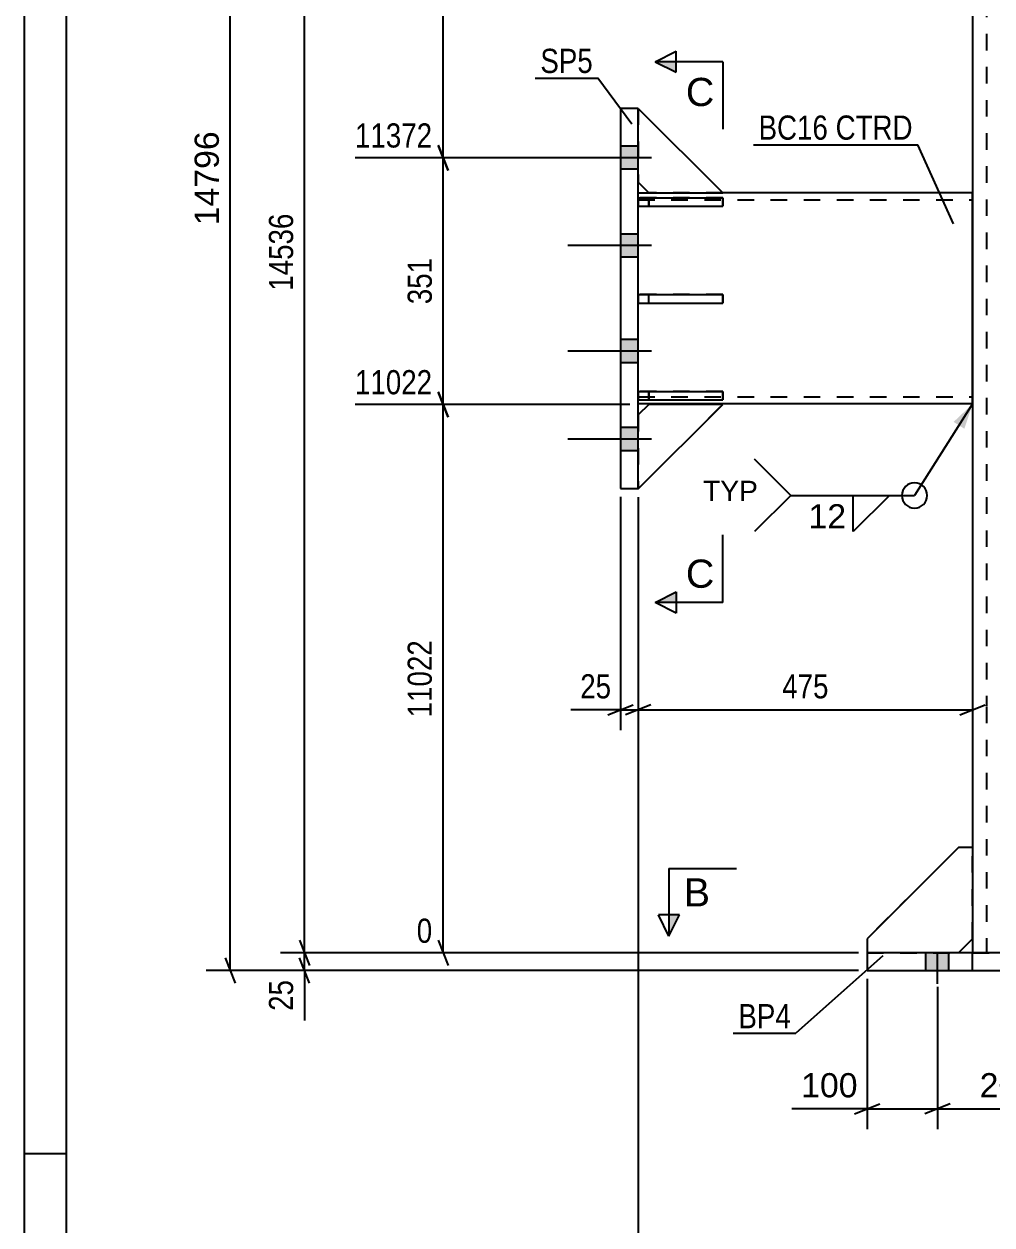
# Model space of a CAD drawing. Header units: millimetres. Extents: x -133 to 461, y -173 to 247.
# Drawn here: x -133.1 to -18.5, y -32.2 to 110 of the extents above; entities that cross this region are included whole.
import ezdxf

# ---------------------------------------------------------------- set-up
doc = ezdxf.new("R2010")
doc.units = ezdxf.units.MM
doc.linetypes.add('DXK_LINE_DOT2', pattern=[3.9198, 1.9599, -1.9599])
doc.styles.add('Arial', font='ARIAL.TTF', dxfattribs={"height": 0.2})
doc.styles.add('Arial Narrow', font='ARIALN.TTF', dxfattribs={"height": 0.2})

# ---------------------------------------------------------------- blocks, each defined once
blk = doc.blocks.new('Unknown-284928886-1134')
at = {"color": 5, "linetype": 'Continuous'}
for p, q in [((-133.12, 247.21), (-133.12, -172.79)), ((-128.12, 242.21), (-128.12, -167.79)), ((-128.12, -23.79), (-133.12, -23.79))]:
    blk.add_line(p, q, dxfattribs=at)
blk = doc.blocks.new('Bolt-284928886-1232 - 1225')
at = {"linetype": 'Continuous'}
for points in [[(-62.5, 95.55), (-62.5, 92.8), (-60.42, 92.8), (-60.42, 95.55)], [(-62.5, 95.55), (-62.5, 92.8), (-60.42, 92.8), (-60.42, 95.55)], [(-62.5, 95.55), (-62.5, 92.8), (-60.42, 92.8), (-60.42, 95.55)], [(-62.5, 85.13), (-62.5, 82.38), (-60.42, 82.38), (-60.42, 85.13)], [(-62.5, 85.13), (-62.5, 82.38), (-60.42, 82.38), (-60.42, 85.13)], [(-62.5, 72.63), (-62.5, 69.88), (-60.42, 69.88), (-60.42, 72.63)], [(-62.5, 72.63), (-62.5, 69.88), (-60.42, 69.88), (-60.42, 72.63)], [(-62.5, 62.22), (-62.5, 59.47), (-60.42, 59.47), (-60.42, 62.22)], [(-62.5, 62.22), (-62.5, 59.47), (-60.42, 59.47), (-60.42, 62.22)], [(-62.5, 62.22), (-62.5, 59.47), (-60.42, 59.47), (-60.42, 62.22)]]:
    blk.add_hatch(color=1, dxfattribs=at).paths.add_polyline_path(points)
at = {"color": 1, "linetype": 'Continuous'}
for p, q in [((-60.42, 95.55), (-62.5, 95.55)), ((-60.42, 95.55), (-62.5, 95.55)), ((-60.42, 95.55), (-62.5, 95.55)), ((-58.84, 94.17), (-68.75, 94.17)), ((-58.84, 94.17), (-68.75, 94.17)), ((-58.84, 94.17), (-68.75, 94.17)), ((-60.42, 92.8), (-62.5, 92.8)), ((-60.42, 92.8), (-62.5, 92.8)), ((-60.42, 92.8), (-62.5, 92.8)), ((-60.42, 85.13), (-62.5, 85.13)), ((-60.42, 85.13), (-62.5, 85.13)), ((-58.84, 83.76), (-68.75, 83.76)), ((-58.84, 83.76), (-68.75, 83.76)), ((-60.42, 82.38), (-62.5, 82.38)), ((-60.42, 82.38), (-62.5, 82.38)), ((-60.42, 72.63), (-62.5, 72.63)), ((-60.42, 72.63), (-62.5, 72.63)), ((-58.84, 71.26), (-68.75, 71.26)), ((-58.84, 71.26), (-68.75, 71.26)), ((-60.42, 69.88), (-62.5, 69.88)), ((-60.42, 69.88), (-62.5, 69.88)), ((-60.42, 62.22), (-62.5, 62.22)), ((-60.42, 62.22), (-62.5, 62.22)), ((-60.42, 62.22), (-62.5, 62.22)), ((-58.84, 60.84), (-68.75, 60.84)), ((-58.84, 60.84), (-68.75, 60.84)), ((-58.84, 60.84), (-68.75, 60.84)), ((-60.42, 59.47), (-62.5, 59.47)), ((-60.42, 59.47), (-62.5, 59.47)), ((-60.42, 59.47), (-62.5, 59.47))]:
    blk.add_line(p, q, dxfattribs=at)
blk = doc.blocks.new('Part-284928886-1249 - 1225')
at = {"color": 2, "linetype": 'Continuous'}
for p, q in [((20.83, 0), (-33.33, 0)), ((-33.33, 0), (-33.33, -2.08)), ((-20.83, -2.08), (-20.83, 0)), ((33.33, 0), (20.83, 0)), ((20.83, -2.08), (20.83, 0)), ((33.33, -2.08), (33.33, 0)), ((-33.33, -2.08), (33.33, -2.08))]:
    blk.add_line(p, q, dxfattribs=at)
blk = doc.blocks.new('Part-284928886-1233 - 1225')
at = {"color": 2, "linetype": 'Continuous'}
for p, q in [((-20.83, 116.67), (-20.83, 29.27)), ((-20.83, 29.17), (-20.83, 12.5)), ((-20.83, 1.67), (-20.83, 0))]:
    blk.add_line(p, q, dxfattribs=at)
at = {"color": 7, "linetype": 'DXK_LINE_DOT2'}
for p, q in [((-19.17, 116.67), (-19.17, 29.27)), ((-19.17, 29.17), (-19.17, 0)), ((-20.83, 12.5), (-20.83, 1.67)), ((-20.83, 0), (20.83, 0))]:
    blk.add_line(p, q, dxfattribs=at)
blk = doc.blocks.new('Part-284928886-1250 - 1225')
at = {"color": 2, "linetype": 'Continuous'}
for p, q in [((-22.5, 12.5), (-33.33, 1.67)), ((-20.83, 12.5), (-22.5, 12.5)), ((-20.83, 12.5), (-20.83, 1.67)), ((-33.33, 1.67), (-33.33, 0)), ((-22.5, 0), (-20.83, 1.67))]:
    blk.add_line(p, q, dxfattribs=at)
at = {"color": 7, "linetype": 'DXK_LINE_DOT2'}
blk.add_line((-33.33, 0), (-22.5, 0), dxfattribs=at)
blk = doc.blocks.new('Part-284928886-1252 - 1225')
at = {"color": 7, "linetype": 'DXK_LINE_DOT2'}
for p, q in [((-22.5, 12.5), (-33.33, 1.67)), ((-20.83, 12.5), (-22.5, 12.5)), ((-20.83, 1.67), (-20.83, 12.5)), ((-33.33, 1.67), (-33.33, 0)), ((-22.5, 0), (-20.83, 1.67)), ((-33.33, 0), (-22.5, 0))]:
    blk.add_line(p, q, dxfattribs=at)
blk = doc.blocks.new('Part-284928886-1325 - 1225')
at = {"color": 7, "linetype": 'DXK_LINE_DOT2'}
for p, q in [((-50.42, 89.41), (-60.42, 89.41)), ((-60.42, 89.41), (-60.42, 88.41)), ((-60.42, 88.41), (-50.42, 88.41)), ((-59.17, 89.41), (-59.17, 88.41)), ((-50.42, 88.41), (-50.42, 89.41))]:
    blk.add_line(p, q, dxfattribs=at)
blk = doc.blocks.new('Part-284928886-1335 - 1225')
at = {"color": 2, "linetype": 'Continuous'}
for p, q in [((-59.17, 64.95), (-60.42, 63.7)), ((-60.42, 54.95), (-50.42, 64.95)), ((-50.42, 64.95), (-59.17, 64.95)), ((-60.42, 55.01), (-60.42, 54.95))]:
    blk.add_line(p, q, dxfattribs=at)
at = {"color": 7, "linetype": 'DXK_LINE_DOT2'}
blk.add_line((-60.42, 54.95), (-60.42, 63.7), dxfattribs=at)
blk = doc.blocks.new('Part-284928886-1324 - 1225')
at = {"color": 7, "linetype": 'DXK_LINE_DOT2'}
for p, q in [((-50.42, 66.49), (-60.42, 66.49)), ((-60.42, 66.49), (-60.42, 65.49)), ((-60.42, 65.49), (-50.42, 65.49)), ((-59.17, 66.49), (-59.17, 65.49)), ((-50.42, 65.49), (-50.42, 66.49))]:
    blk.add_line(p, q, dxfattribs=at)
blk = doc.blocks.new('Part-284928886-1323 - 1225')
at = {"color": 7, "linetype": 'DXK_LINE_DOT2'}
for p, q in [((-50.42, 77.95), (-60.42, 77.95)), ((-60.42, 77.95), (-60.42, 76.95)), ((-60.42, 76.95), (-50.42, 76.95)), ((-59.17, 76.95), (-59.17, 77.95)), ((-50.42, 76.95), (-50.42, 77.95))]:
    blk.add_line(p, q, dxfattribs=at)
blk = doc.blocks.new('Part-284928886-1382 - 1225')
at = {"color": 2, "linetype": 'Continuous'}
for p, q in [((-62.5, 100.01), (-62.5, 55.01)), ((-60.42, 100.01), (-62.5, 100.01)), ((-60.42, 55.01), (-60.42, 100.01)), ((-62.5, 55.01), (-60.42, 55.01))]:
    blk.add_line(p, q, dxfattribs=at)
blk = doc.blocks.new('Part-284928886-1333 - 1225')
at = {"color": 2, "linetype": 'Continuous'}
for p, q in [((-60.42, 100.01), (-50.42, 90.01)), ((-60.42, 91.26), (-59.17, 90.01)), ((-59.17, 90.01), (-50.42, 90.01))]:
    blk.add_line(p, q, dxfattribs=at)
at = {"color": 7, "linetype": 'DXK_LINE_DOT2'}
blk.add_line((-60.42, 100.01), (-60.42, 91.26), dxfattribs=at)
blk = doc.blocks.new('Part-284928886-1326 - 1225')
at = {"color": 2, "linetype": 'Continuous'}
for p, q in [((-60.42, 77.95), (-50.42, 77.95)), ((-60.42, 77.95), (-60.42, 76.95)), ((-60.42, 76.95), (-50.42, 76.95)), ((-50.42, 77.95), (-50.42, 76.95))]:
    blk.add_line(p, q, dxfattribs=at)
at = {"color": 7, "linetype": 'DXK_LINE_DOT2'}
blk.add_line((-59.17, 76.95), (-59.17, 77.95), dxfattribs=at)
blk = doc.blocks.new('Bolt-284928886-1294 - 1225')
at = {"linetype": 'Continuous'}
for points in [[(-23.63, 0), (-26.38, 0), (-26.38, -2.08), (-23.63, -2.08)], [(-23.63, 0), (-26.38, 0), (-26.38, -2.08), (-23.63, -2.08)], [(-6.96, 0), (-9.71, 0), (-9.71, -2.08), (-6.96, -2.08)], [(-6.96, 0), (-9.71, 0), (-9.71, -2.08), (-6.96, -2.08)], [(9.71, 0), (6.96, 0), (6.96, -2.08), (9.71, -2.08)], [(9.71, 0), (6.96, 0), (6.96, -2.08), (9.71, -2.08)], [(26.37, 0), (23.62, 0), (23.62, -2.08), (26.37, -2.08)], [(26.37, 0), (23.62, 0), (23.62, -2.08), (26.37, -2.08)]]:
    blk.add_hatch(color=1, dxfattribs=at).paths.add_polyline_path(points)
at = {"color": 1, "linetype": 'Continuous'}
for p, q in [((-26.38, -2.08), (-26.38, 0)), ((-26.38, -2.08), (-26.38, 0)), ((-25, -3.67), (-25, 0)), ((-25, -3.67), (-25, 0)), ((-23.63, -2.08), (-23.63, 0)), ((-23.63, -2.08), (-23.63, 0)), ((-9.71, -2.08), (-9.71, 0)), ((-9.71, -2.08), (-9.71, 0)), ((-8.33, -3.67), (-8.33, 0)), ((-8.33, -3.67), (-8.33, 0)), ((-6.96, -2.08), (-6.96, 0)), ((-6.96, -2.08), (-6.96, 0)), ((6.96, -2.08), (6.96, 0)), ((6.96, -2.08), (6.96, 0)), ((8.33, -3.67), (8.33, 0)), ((8.33, -3.67), (8.33, 0)), ((9.71, -2.08), (9.71, 0)), ((9.71, -2.08), (9.71, 0)), ((23.62, -2.08), (23.62, 0)), ((23.62, -2.08), (23.62, 0)), ((25, -3.67), (25, 0)), ((25, -3.67), (25, 0)), ((26.37, -2.08), (26.37, 0)), ((26.37, -2.08), (26.37, 0))]:
    blk.add_line(p, q, dxfattribs=at)
blk = doc.blocks.new('Part-284928886-1327 - 1225')
at = {"color": 2, "linetype": 'Continuous'}
for p, q in [((-60.42, 66.49), (-50.42, 66.49)), ((-60.42, 66.49), (-60.42, 65.49)), ((-60.42, 65.49), (-50.42, 65.49)), ((-50.42, 66.49), (-50.42, 65.49))]:
    blk.add_line(p, q, dxfattribs=at)
at = {"color": 7, "linetype": 'DXK_LINE_DOT2'}
blk.add_line((-59.17, 65.49), (-59.17, 66.49), dxfattribs=at)
blk = doc.blocks.new('Part-284928886-1328 - 1225')
at = {"color": 2, "linetype": 'Continuous'}
for p, q in [((-60.42, 89.41), (-50.42, 89.41)), ((-60.42, 89.41), (-60.42, 88.41)), ((-60.42, 88.41), (-50.42, 88.41)), ((-50.42, 89.41), (-50.42, 88.41))]:
    blk.add_line(p, q, dxfattribs=at)
at = {"color": 7, "linetype": 'DXK_LINE_DOT2'}
blk.add_line((-59.17, 88.41), (-59.17, 89.41), dxfattribs=at)
blk = doc.blocks.new('Part-284928886-1334 - 1225')
at = {"color": 7, "linetype": 'DXK_LINE_DOT2'}
for p, q in [((-60.42, 91.26), (-60.42, 100.01)), ((-60.42, 100.01), (-50.42, 90.01)), ((-59.17, 90.01), (-60.42, 91.26)), ((-50.42, 90.01), (-59.17, 90.01))]:
    blk.add_line(p, q, dxfattribs=at)
blk = doc.blocks.new('Part-284928886-1336 - 1225')
at = {"color": 7, "linetype": 'DXK_LINE_DOT2'}
for p, q in [((-59.17, 64.95), (-60.42, 63.7)), ((-60.42, 54.95), (-50.42, 64.95)), ((-50.42, 64.95), (-59.17, 64.95)), ((-60.42, 63.7), (-60.42, 54.95))]:
    blk.add_line(p, q, dxfattribs=at)
blk = doc.blocks.new('Part-284928886-1473 - 1225')
at = {"color": 2, "linetype": 'Continuous'}
for p, q in [((-60.42, 90.01), (-59.17, 90.01)), ((-20.84, 90.01), (-50.42, 90.01)), ((-20.84, 65.01), (-20.84, 90.01)), ((-20.84, 65.01), (-60.42, 65.01))]:
    blk.add_line(p, q, dxfattribs=at)
at = {"color": 7, "linetype": 'DXK_LINE_DOT2'}
for p, q in [((-60.42, 65.01), (-60.42, 90.01)), ((-59.17, 90.01), (-50.42, 90.01)), ((-60.42, 89.17), (-20.84, 89.17)), ((-60.42, 65.84), (-20.84, 65.84)), ((-20.84, 65.84), (-20.84, 65.9))]:
    blk.add_line(p, q, dxfattribs=at)
blk = doc.blocks.new('StraightDimension-284928886-8002 - 1225')
at = {"color": 7, "linetype": 'Continuous'}
for p, q in [((-20.84, 64.01), (-20.84, 26.39)), ((-60.42, 53.95), (-60.42, 26.39)), ((-58.92, 29.39), (-61.92, 28.19)), ((-60.42, 28.79), (-20.84, 28.79)), ((-22.34, 28.19), (-19.34, 29.39))]:
    blk.add_line(p, q, dxfattribs=at)
at = {"color": 0}
blk.add_wipeout([(-37.29, 29.54), (-37.29, 33.74), (-43.97, 33.74), (-43.97, 29.54)], dxfattribs=at)
at = {"color": 3, "style": 'Arial Narrow'}
blk.add_text('475', height=2.863, dxfattribs=at).set_placement((-43.37, 30.14))
blk = doc.blocks.new('StraightDimension-284928886-1617 - 1225')
at = {"color": 7, "linetype": 'Continuous'}
for p, q in [((-82.9, 63.45), (-84.1, 66.45)), ((-61.42, 64.95), (-93.94, 64.95)), ((-83.5, 0), (-83.5, 64.95)), ((-84.1, 1.5), (-82.9, -1.5)), ((-34.33, 0), (-86.63, 0))]:
    blk.add_line(p, q, dxfattribs=at)
at = {"color": 0}
blk.add_wipeout([(-84.25, 37.65), (-88.45, 37.65), (-88.45, 27.3), (-84.25, 27.3)], dxfattribs=at)
at = {"color": 3, "style": 'Arial Narrow'}
blk.add_text('11022', height=2.863, rotation=90.0002, dxfattribs=at).set_placement((-84.85, 27.9))
at = {"color": 0, "linetype": 'Continuous'}
for points in [[(-84.2, 65.55), (-84.2, 69.75), (-94.54, 69.75), (-94.54, 65.55)], [(-84.2, 0.6), (-84.2, 4.8), (-87.23, 4.8), (-87.23, 0.6)]]:
    blk.add_wipeout(points, dxfattribs=at)
at = {"color": 3, "linetype": 'Continuous', "style": 'Arial Narrow'}
for s, height, p in [('11022', 2.863, (-93.94, 66.15)), ('0', 2.86, (-86.63, 1.2))]:
    blk.add_text(s, height=height, dxfattribs=at).set_placement(p)
blk = doc.blocks.new('StraightDimension-284928886-11832 - 1225')
at = {"color": 7, "linetype": 'Continuous'}
for p, q in [((-108.71, -2.08), (-108.71, 185.53)), ((-109.31, -0.58), (-108.11, -3.58)), ((-34.33, -2.08), (-111.56, -2.08))]:
    blk.add_line(p, q, dxfattribs=at)
at = {"color": 0}
blk.add_wipeout([(-109.46, 97.88), (-113.66, 97.88), (-113.66, 85.56), (-109.46, 85.56)], dxfattribs=at)
at = {"color": 3, "style": 'Arial'}
blk.add_text('14796', height=2.865, rotation=90.0002, dxfattribs=at).set_placement((-110.06, 86.16))
blk = doc.blocks.new('StraightDimension-284928886-1543 - 1225')
at = {"color": 7, "linetype": 'Continuous'}
for p, q in [((-25, -4.01), (-25, -20.85)), ((-8.33, -4.01), (-8.33, -20.85)), ((-23.5, -17.85), (-26.5, -19.05)), ((-25, -18.45), (-8.33, -18.45)), ((-9.83, -19.05), (-6.83, -17.85))]:
    blk.add_line(p, q, dxfattribs=at)
at = {"color": 0}
blk.add_wipeout([(-12.73, -17.7), (-12.73, -13.5), (-20.6, -13.5), (-20.6, -17.7)], dxfattribs=at)
at = {"color": 3, "style": 'Arial'}
blk.add_text('200', height=2.865, dxfattribs=at).set_placement((-20, -17.1))
blk = doc.blocks.new('StraightDimension-284928886-1550 - 1225')
at = {"color": 7, "linetype": 'Continuous'}
for p, q in [((-33.33, -3.08), (-33.33, -20.85)), ((-25, -4.01), (-25, -20.85)), ((-33.33, -18.45), (-42.25, -18.45)), ((-33.33, -18.45), (-42.25, -18.45)), ((-34.83, -19.05), (-31.83, -17.85)), ((-33.33, -18.45), (-25, -18.45)), ((-23.5, -17.85), (-26.5, -19.05))]:
    blk.add_line(p, q, dxfattribs=at)
at = {"color": 0}
blk.add_wipeout([(-33.86, -17.7), (-33.86, -13.5), (-41.73, -13.5), (-41.73, -17.7)], dxfattribs=at)
at = {"color": 3, "style": 'Arial'}
blk.add_text('100', height=2.865, dxfattribs=at).set_placement((-41.13, -17.1))
blk = doc.blocks.new('StraightDimension-284928886-1602 - 1225')
at = {"color": 7, "linetype": 'Continuous'}
for p, q in [((-82.9, 137.4), (-84.1, 140.4)), ((-61.42, 138.9), (-93.94, 138.9)), ((-83.5, 94.17), (-83.5, 138.9)), ((-84.1, 95.67), (-82.9, 92.67)), ((-63.5, 94.17), (-93.94, 94.17))]:
    blk.add_line(p, q, dxfattribs=at)
at = {"color": 0}
blk.add_wipeout([(-84.25, 120.79), (-88.45, 120.79), (-88.45, 112.28), (-84.25, 112.28)], dxfattribs=at)
at = {"color": 3, "style": 'Arial Narrow'}
blk.add_text('2839', height=2.863, rotation=90.0002, dxfattribs=at).set_placement((-84.85, 112.88))
at = {"color": 0, "linetype": 'Continuous'}
blk.add_wipeout([(-84.2, 139.5), (-84.2, 143.7), (-94.54, 143.7), (-94.54, 139.5)], dxfattribs=at)
at = {"color": 3, "linetype": 'Continuous', "style": 'Arial Narrow'}
blk.add_text('14211', height=2.863, dxfattribs=at).set_placement((-93.94, 140.1))
blk = doc.blocks.new('StraightDimension-284928886-1609 - 1225')
at = {"color": 7, "linetype": 'Continuous'}
for p, q in [((-82.9, 92.67), (-84.1, 95.67)), ((-63.5, 94.17), (-93.94, 94.17)), ((-83.5, 64.95), (-83.5, 94.17)), ((-84.1, 66.45), (-82.9, 63.45)), ((-61.42, 64.95), (-93.94, 64.95))]:
    blk.add_line(p, q, dxfattribs=at)
at = {"color": 0}
blk.add_wipeout([(-84.25, 82.9), (-88.45, 82.9), (-88.45, 76.22), (-84.25, 76.22)], dxfattribs=at)
at = {"color": 3, "style": 'Arial Narrow'}
blk.add_text('351', height=2.863, rotation=90.0002, dxfattribs=at).set_placement((-84.85, 76.82))
at = {"color": 0, "linetype": 'Continuous'}
blk.add_wipeout([(-84.2, 94.77), (-84.2, 98.97), (-94.54, 98.97), (-94.54, 94.77)], dxfattribs=at)
at = {"color": 3, "linetype": 'Continuous', "style": 'Arial Narrow'}
blk.add_text('11372', height=2.863, dxfattribs=at).set_placement((-93.94, 95.37))
blk = doc.blocks.new('StraightDimension-284928886-1879 - 1225')
at = {"color": 7, "linetype": 'Continuous'}
for p, q in [((-60.42, 53.95), (-60.42, -36.43)), ((62.5, 53.88), (62.5, -36.43)), ((-58.92, -33.43), (-61.92, -34.63)), ((-60.42, -34.03), (62.5, -34.03)), ((61, -34.63), (64, -33.43))]:
    blk.add_line(p, q, dxfattribs=at)
at = {"color": 0}
blk.add_wipeout([(5.29, -33.28), (5.29, -29.08), (-3.22, -29.08), (-3.22, -33.28)], dxfattribs=at)
at = {"color": 3, "style": 'Arial Narrow'}
blk.add_text('1475', height=2.863, dxfattribs=at).set_placement((-2.62, -32.68))
blk = doc.blocks.new('StraightDimension-284928886-1906 - 1225')
at = {"color": 7, "linetype": 'Continuous'}
for p, q in [((-100.52, 1.5), (-99.32, -1.5)), ((-34.33, 0), (-102.77, 0)), ((-99.92, -2.08), (-99.92, 0)), ((-99.32, -3.58), (-100.52, -0.58)), ((-34.33, -2.08), (-102.77, -2.08)), ((-99.92, -2.08), (-99.92, -7.99)), ((-99.92, -2.08), (-99.92, -7.99))]:
    blk.add_line(p, q, dxfattribs=at)
at = {"color": 0}
blk.add_wipeout([(-100.67, -2.61), (-104.87, -2.61), (-104.87, -7.46), (-100.67, -7.46)], dxfattribs=at)
at = {"color": 3, "style": 'Arial Narrow'}
blk.add_text('25', height=2.863, rotation=90.0002, dxfattribs=at).set_placement((-101.27, -6.86))
blk = doc.blocks.new('StraightDimension-284928886-1915 - 1225')
at = {"color": 7, "linetype": 'Continuous'}
for p, q in [((-99.92, 0), (-99.92, 165.98)), ((-100.52, 1.5), (-99.32, -1.5)), ((-34.33, 0), (-102.77, 0))]:
    blk.add_line(p, q, dxfattribs=at)
at = {"color": 0}
blk.add_wipeout([(-100.67, 88.16), (-104.87, 88.16), (-104.87, 77.82), (-100.67, 77.82)], dxfattribs=at)
at = {"color": 3, "style": 'Arial Narrow'}
blk.add_text('14536', height=2.863, rotation=90.0002, dxfattribs=at).set_placement((-101.27, 78.42))
blk = doc.blocks.new('StraightDimension-284928886-8003 - 1225')
at = {"color": 7, "linetype": 'Continuous'}
for p, q in [((-62.5, 54.01), (-62.5, 26.39)), ((-60.42, 53.95), (-60.42, 26.39)), ((-62.5, 28.79), (-68.41, 28.79)), ((-62.5, 28.79), (-68.41, 28.79)), ((-64, 28.19), (-61, 29.39)), ((-62.5, 28.79), (-60.42, 28.79)), ((-58.92, 29.39), (-61.92, 28.19))]:
    blk.add_line(p, q, dxfattribs=at)
at = {"color": 0}
blk.add_wipeout([(-63.03, 29.54), (-63.03, 33.74), (-67.88, 33.74), (-67.88, 29.54)], dxfattribs=at)
at = {"color": 3, "style": 'Arial Narrow'}
blk.add_text('25', height=2.863, dxfattribs=at).set_placement((-67.28, 30.14))
blk = doc.blocks.new('Mark-284928886-1244 - 1225')
at = {"color": 0}
blk.add_wipeout([(-42.35, -8.92), (-42.35, -5.92), (-48.56, -5.92), (-48.56, -8.92)], dxfattribs=at)
blk.add_wipeout([(-42.35, -8.92), (-42.35, -5.92), (-48.56, -5.92), (-48.56, -8.92)], dxfattribs=at)
at = {"color": 30, "linetype": 'Continuous'}
for p in [(-31.47, -0.35), (-49.16, -9.52)]:
    blk.add_line(p, (-41.75, -9.52), dxfattribs=at)
at = {"color": 3, "style": 'Arial Narrow'}
blk.add_text('BP4', height=2.863, dxfattribs=at).set_placement((-48.56, -8.92))
blk = doc.blocks.new('WeldMark-284928886-2011 - 1225')
at = {"linetype": 'Continuous'}
blk.add_hatch(color=30, dxfattribs=at).paths.add_polyline_path([(-23.08, 62.88), (-20.84, 65.01), (-21.81, 62.07)])
at = {"color": 30, "linetype": 'Continuous'}
blk.add_line((-20.84, 65.01), (-27.71, 54.17), dxfattribs=at)
at = {"color": 3, "linetype": 'Continuous'}
for q in [(-46.65, 58.46), (-46.65, 49.89)]:
    blk.add_line((-42.36, 54.17), q, dxfattribs=at)
for start, end in [(90, 270), (270, 90)]:
    blk.add_arc((-27.71, 54.17), 1.5, start, end, dxfattribs=at)
at = {"color": 0}
blk.add_wipeout([(-35.61, 50.07), (-35.61, 53.47), (-40.46, 53.47), (-40.46, 50.07)], dxfattribs=at)
at = {"color": 30, "linetype": 'Continuous'}
blk.add_line((-42.36, 54.17), (-27.71, 54.17), dxfattribs=at)
at = {"color": 3, "linetype": 'Continuous'}
for p, q in [((-34.96, 54.17), (-30.67, 54.17)), ((-30.67, 54.17), (-34.96, 49.89)), ((-34.96, 49.89), (-34.96, 54.17))]:
    blk.add_line(p, q, dxfattribs=at)
at = {"color": 3, "style": 'Arial'}
blk.add_text('12', height=2.865, dxfattribs=at).set_placement((-40.26, 50.27))
at = {"color": 0, "linetype": 'Continuous'}
blk.add_wipeout([(-46.26, 53.52), (-46.26, 56.02), (-52.74, 56.02), (-52.74, 53.52)], dxfattribs=at)
blk.add_wipeout([(-46.26, 53.52), (-46.26, 56.02), (-52.74, 56.02), (-52.74, 53.52)], dxfattribs=at)
at = {"color": 3, "linetype": 'Continuous', "style": 'Arial'}
blk.add_text('TYP', height=2.388, dxfattribs=at).set_placement((-52.74, 53.52))
blk = doc.blocks.new('Mark-284928886-1378 - 1225')
at = {"color": 0}
blk.add_wipeout([(-65.79, 104.2), (-65.79, 107.2), (-72, 107.2), (-72, 104.2)], dxfattribs=at)
blk.add_wipeout([(-65.79, 104.2), (-65.79, 107.2), (-72, 107.2), (-72, 104.2)], dxfattribs=at)
at = {"color": 30, "linetype": 'Continuous'}
for p in [(-72.6, 103.6), (-61.16, 98.15)]:
    blk.add_line(p, (-65.19, 103.6), dxfattribs=at)
at = {"color": 3, "style": 'Arial Narrow'}
blk.add_text('SP5', height=2.863, dxfattribs=at).set_placement((-72, 104.2))
blk = doc.blocks.new('SectionMark-284928886-1977 - 1225')
at = {"linetype": 'Continuous'}
for points in [[(-56.78, 4.5), (-55.53, 4.5), (-56.78, 2)], [(45.35, 4.5), (46.6, 4.5), (46.6, 2)]]:
    blk.add_hatch(color=6, dxfattribs=at).paths.add_polyline_path(points)
at = {"color": 6, "linetype": 'Continuous'}
for p, q in [((-56.78, 10), (-48.78, 10)), ((-56.78, 10), (-56.78, 2)), ((46.6, 10), (38.6, 10)), ((46.6, 10), (46.6, 2)), ((-56.78, 2), (-58.03, 4.5)), ((-55.53, 4.5), (-58.03, 4.5)), ((-56.78, 2), (-55.53, 4.5)), ((45.35, 4.5), (47.85, 4.5)), ((46.6, 2), (45.35, 4.5)), ((47.85, 4.5), (46.6, 2))]:
    blk.add_line(p, q, dxfattribs=at)
at = {"color": 0, "linetype": 'Continuous'}
for points in [[(-51.92, 5.5), (-51.92, 9), (-55.03, 9), (-55.03, 5.5)], [(44.85, 5.5), (44.85, 9), (41.74, 9), (41.74, 5.5)]]:
    blk.add_wipeout(points, dxfattribs=at)
at = {"color": 3, "linetype": 'Continuous', "style": 'Arial'}
for p in [(-55.03, 5.5), (41.74, 5.5)]:
    blk.add_text('B', height=3.34, dxfattribs=at).set_placement(p)
blk = doc.blocks.new('SectionMark-284928886-2009 - 1225')
at = {"linetype": 'Continuous'}
for points in [[(-55.91, 105.53), (-55.91, 104.28), (-58.41, 105.53)], [(-55.91, 42.74), (-55.91, 41.49), (-58.41, 41.49)]]:
    blk.add_hatch(color=6, dxfattribs=at).paths.add_polyline_path(points)
at = {"color": 6, "linetype": 'Continuous'}
for p, q in [((-58.41, 105.53), (-55.91, 106.78)), ((-55.91, 104.28), (-55.91, 106.78)), ((-50.41, 105.53), (-58.41, 105.53)), ((-58.41, 105.53), (-55.91, 104.28)), ((-50.41, 105.53), (-50.41, 97.53)), ((-50.41, 41.49), (-50.41, 49.49)), ((-58.41, 41.49), (-55.91, 42.74)), ((-55.91, 42.74), (-55.91, 40.24)), ((-50.41, 41.49), (-58.41, 41.49)), ((-55.91, 40.24), (-58.41, 41.49))]:
    blk.add_line(p, q, dxfattribs=at)
at = {"color": 0, "linetype": 'Continuous'}
for points in [[(-51.41, 100.28), (-51.41, 103.78), (-54.78, 103.78), (-54.78, 100.28)], [(-51.41, 43.24), (-51.41, 46.74), (-54.78, 46.74), (-54.78, 43.24)]]:
    blk.add_wipeout(points, dxfattribs=at)
at = {"color": 3, "linetype": 'Continuous', "style": 'Arial'}
for p in [(-54.78, 100.28), (-54.78, 43.24)]:
    blk.add_text('C', height=3.34, dxfattribs=at).set_placement(p)
blk = doc.blocks.new('Mark-284928886-8165 - 1225')
at = {"color": 0}
for points in [[(-37.95, 96.3), (-37.95, 99.3), (-46.17, 99.3), (-46.17, 96.3)], [(-27.92, 96.3), (-27.92, 99.3), (-37.05, 99.3), (-37.05, 96.3)]]:
    blk.add_wipeout(points, dxfattribs=at)
for points in [[(-37.95, 96.3), (-37.95, 99.3), (-46.17, 99.3), (-46.17, 96.3)], [(-27.92, 96.3), (-27.92, 99.3), (-37.05, 99.3), (-37.05, 96.3)]]:
    blk.add_wipeout(points, dxfattribs=at)
at = {"color": 30, "linetype": 'Continuous'}
for p in [(-46.77, 95.7), (-23.09, 86.34)]:
    blk.add_line(p, (-27.32, 95.7), dxfattribs=at)
at = {"color": 3, "style": 'Arial Narrow'}
for s, p in [('BC16', (-46.17, 96.3)), ('CTRD', (-37.05, 96.3))]:
    blk.add_text(s, height=2.863, dxfattribs=at).set_placement(p)

msp = doc.modelspace()

# ---------------------------------------------------------------- block references
for name in ['Unknown-284928886-1134', 'Part-284928886-1233 - 1225', 'Part-284928886-1382 - 1225', 'Part-284928886-1333 - 1225', 'Part-284928886-1334 - 1225', 'Bolt-284928886-1232 - 1225', 'Part-284928886-1473 - 1225', 'Part-284928886-1325 - 1225', 'Part-284928886-1328 - 1225', 'Part-284928886-1323 - 1225', 'Part-284928886-1326 - 1225', 'Part-284928886-1324 - 1225', 'Part-284928886-1327 - 1225', 'Part-284928886-1335 - 1225', 'Part-284928886-1336 - 1225', 'Part-284928886-1250 - 1225', 'Part-284928886-1252 - 1225', 'Part-284928886-1249 - 1225', 'Bolt-284928886-1294 - 1225']:
    msp.add_blockref(name, (0, 0))

# ---------------------------------------------------------------- next in the draw order: block references
msp.add_blockref('StraightDimension-284928886-8002 - 1225', (0, 0))

# ---------------------------------------------------------------- next in the draw order: block references
msp.add_blockref('StraightDimension-284928886-1617 - 1225', (0, 0))

# ---------------------------------------------------------------- next in the draw order: block references
msp.add_blockref('StraightDimension-284928886-11832 - 1225', (0, 0))

# ---------------------------------------------------------------- next in the draw order: block references
for name in ['StraightDimension-284928886-1602 - 1225', 'StraightDimension-284928886-1543 - 1225']:
    msp.add_blockref(name, (0, 0))

# ---------------------------------------------------------------- next in the draw order: block references
for name in ['StraightDimension-284928886-1609 - 1225', 'StraightDimension-284928886-1550 - 1225']:
    msp.add_blockref(name, (0, 0))

# ---------------------------------------------------------------- next in the draw order: block references
msp.add_blockref('StraightDimension-284928886-1879 - 1225', (0, 0))

# ---------------------------------------------------------------- next in the draw order: block references
msp.add_blockref('StraightDimension-284928886-1906 - 1225', (0, 0))

# ---------------------------------------------------------------- next in the draw order: block references
msp.add_blockref('StraightDimension-284928886-1915 - 1225', (0, 0))

# ---------------------------------------------------------------- next in the draw order: block references
for name in ['Mark-284928886-1378 - 1225', 'Mark-284928886-8165 - 1225', 'WeldMark-284928886-2011 - 1225', 'StraightDimension-284928886-8003 - 1225', 'SectionMark-284928886-1977 - 1225', 'Mark-284928886-1244 - 1225']:
    msp.add_blockref(name, (0, 0))

# ---------------------------------------------------------------- next in the draw order: block references
msp.add_blockref('SectionMark-284928886-2009 - 1225', (0, 0))

doc.saveas('drawing.dxf')
